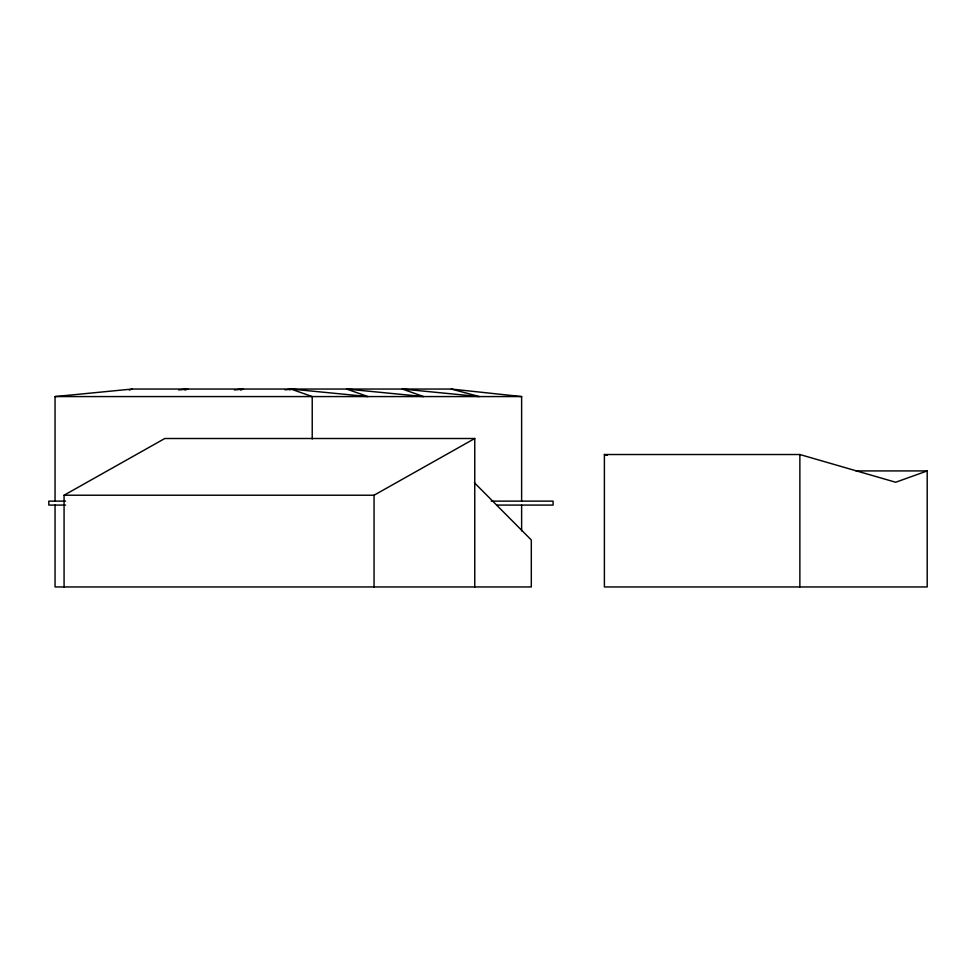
<?xml version="1.0" encoding="UTF-8"?>
<svg xmlns="http://www.w3.org/2000/svg" width="976" height="976" viewBox="0 0 976 976"><rect width="100%" height="100%" fill="white"/><g stroke="black" fill="none" stroke-linecap="round" stroke-linejoin="round"><path stroke-width="1.46" d="M64.074 586.954L64.074 495.222L164.798 438.505L474.763 438.505L474.763 586.954M64.074 495.222L374.052 495.222L474.763 438.505M927.2 470.92L895.687 482.254L799.869 454.523L604.388 454.523L604.388 586.954L927.2 586.954L927.2 470.92L855.976 470.92M129.247 390.058L132.089 389.046L451.315 389.046L521.623 396.573L521.623 501.127M184.94 390.058L187.782 389.046L178.73 389.936M240.645 390.058L243.5 389.046L234.435 389.936M289.689 389.802L292.495 389.046L285.016 389.851M55.046 501.127L55.046 396.573L132.089 389.046M55.046 396.573L521.623 396.573M65.575 501.127L48.8 501.127L48.8 505.08L65.575 505.08M491.27 501.127L553.099 501.127L553.099 505.08L496.699 505.08M451.315 389.046L479.338 396.573L402.307 389.046L423.633 396.573L346.602 389.046L367.928 396.573L290.909 389.046L312.222 396.573L312.222 438.993M604.388 454.523L607.292 455.365M474.373 482.705L531.31 539.984L531.31 586.954L55.046 586.954L55.046 505.08M799.869 454.523L799.869 586.954M521.623 505.08L521.623 530.859M374.052 495.222L374.052 586.954"/></g></svg>
